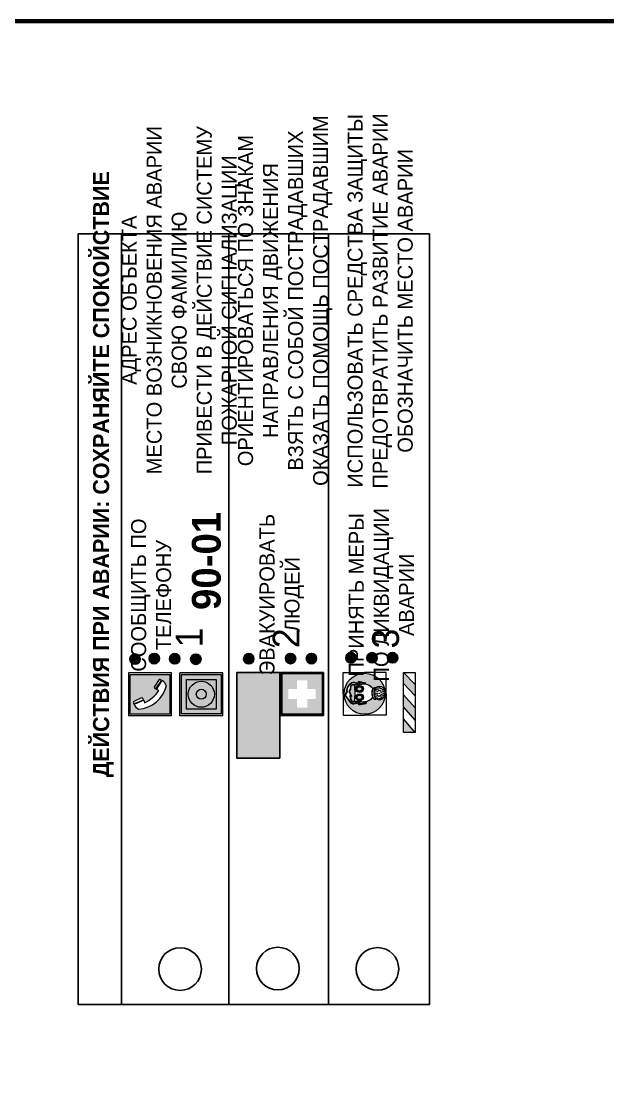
# Model space of a CAD drawing. Header units: millimetres. Extents: x 13114 to 67229, y 22859 to 38520.
# Drawn here: x 21412.1 to 21521.5, y 26053.9 to 26251.9 of the extents above; entities that cross this region are included whole.
import ezdxf

# ---------------------------------------------------------------- set-up
doc = ezdxf.new("R2010")
doc.units = ezdxf.units.MM
doc.styles.add('обычный', font='arial.ttf')

# ---------------------------------------------------------------- blocks, each defined once
blk = doc.blocks.new('A$C38D26F80')
h = blk.add_hatch(color=5)
h.dxf.hatch_style = 1
h.paths.add_polyline_path([(-8.77, -4.48, 1), (-0.19, -4.48, 1)])
h.paths.add_polyline_path([(-6.75, -3.58), (-6.75, -3.31), (-6.62, -3.22), (-6.5, -3.22), (-6.42, -3.3), (-6.39, -3.28), (-6.59, -2.23), (-6.59, -2.01), (-6.38, -1.58), (-4.76, -0.4), (-4.13, -0.79, -0.362848), (-2.1, -2.1, -0.201049), (-2.17, -2.48, 0.085434), (-2.26, -3.13), (-1.9, -3.16), (-2.25, -4.7), (-2.4, -4.59), (-2.43, -4.34), (-2.36, -4.34), (-2.14, -3.34), (-2.47, -3.42), (-2.58, -1.95), (-2.77, -1.58), (-3.58, -1.52), (-3.92, -1.26), (-5.05, -1.73), (-4.87, -1.39), (-5.41, -1.6), (-5.41, -1.46), (-6.13, -1.87), (-6.18, -3.5), (-6.56, -3.47), (-6.37, -4.59), (-6.16, -4.43), (-6.16, -4.66), (-6.36, -4.79), (-6.37, -4.8), (-6.51, -4.76)], flags=16)
h.paths.add_polyline_path([(-6.51, -4.76), (-6.36, -4.79), (-6.37, -4.8)], flags=0)
h.paths.add_polyline_path([(-5.92, -2.34, 0.089508), (-2.67, -2.35), (-2.48, -3.88, -0.268602), (-3.4, -6.18, 0.262449), (-5.2, -6.18, -0.268602), (-6.11, -3.88)], flags=16)
edge = h.paths.add_edge_path(flags=16)
edge.add_ellipse((-5.19, -3.41), major_axis=(0, 0.842), ratio=0.848992, start_angle=0, end_angle=360)
edge = h.paths.add_edge_path(flags=0)
edge.add_ellipse((-5.19, -3.39), major_axis=(0, 0.665), ratio=0.853798, start_angle=0, end_angle=360)
edge = h.paths.add_edge_path(flags=0)
edge.add_ellipse((-5.19, -3.4), major_axis=(0, 0.528), ratio=0.864094, start_angle=0, end_angle=360)
edge = h.paths.add_edge_path(flags=16)
edge.add_ellipse((-3.47, -3.4), major_axis=(0, 0.842), ratio=0.848992, start_angle=0, end_angle=360)
h.paths.add_polyline_path([(-3.13, -6.45), (-3.13, -6.84, 0.383174), (-5.57, -6.85), (-5.57, -6.49, -0.369952)], flags=16)
edge = h.paths.add_edge_path(flags=0)
edge.add_ellipse((-3.47, -3.39), major_axis=(0, 0.665), ratio=0.853798, start_angle=0, end_angle=360)
edge = h.paths.add_edge_path(flags=0)
edge.add_ellipse((-3.47, -3.4), major_axis=(0, 0.528), ratio=0.864094, start_angle=0, end_angle=360)
edge = h.paths.add_edge_path(flags=16)
edge.add_ellipse((-4.34, -7.57), major_axis=(-1.48, 0), ratio=0.744955, start_angle=0, end_angle=360)
h.paths.add_polyline_path([(-5.01, -6.85, -1), (-5.15, -6.85, -1)], flags=0)
h.paths.add_polyline_path([(-5.33, -7.14, -1), (-5.47, -7.14, -1)], flags=0)
h.paths.add_polyline_path([(-4.61, -6.71, -1), (-4.74, -6.71, -1)], flags=16)
h.paths.add_polyline_path([(-5.43, -7.51, -1), (-5.57, -7.51, -1)], flags=0)
h.paths.add_polyline_path([(-4.26, -6.67, -1), (-4.4, -6.67, -1)], flags=16)
h.paths.add_polyline_path([(-4.74, -7.14, -1), (-4.88, -7.14, -1)], flags=0)
h.paths.add_polyline_path([(-4.93, -7.43, -1), (-5.07, -7.43, -1)], flags=0)
h.paths.add_polyline_path([(-4.41, -7.07, -1), (-4.54, -7.07, -1)], flags=0)
h.paths.add_polyline_path([(-5.33, -7.87, -1), (-5.46, -7.87, -1)], flags=0)
h.paths.add_polyline_path([(-3.8, -6.71, -1), (-3.94, -6.71, -1)], flags=16)
h.paths.add_polyline_path([(-4.85, -7.78, -1), (-4.98, -7.78, -1)], flags=0)
h.paths.add_polyline_path([(-3.96, -7.14, -1), (-4.1, -7.14, -1)], flags=0)
h.paths.add_polyline_path([(-4.33, -7.53, -1), (-4.47, -7.53, -1)], flags=0)
h.paths.add_polyline_path([(-5.09, -8.12, -1), (-5.23, -8.12, -1)], flags=0)
h.paths.add_polyline_path([(-3.5, -6.94, -1), (-3.64, -6.94, -1)], flags=0)
h.paths.add_polyline_path([(-4.54, -7.97, -1), (-4.68, -7.97, -1)], flags=0)
h.paths.add_polyline_path([(-3.66, -7.39, -1), (-3.8, -7.39, -1)], flags=0)
h.paths.add_polyline_path([(-4.73, -8.35, -1), (-4.86, -8.35, -1)], flags=0)
h.paths.add_polyline_path([(-4.09, -7.96, -1), (-4.23, -7.96, -1)], flags=0)
h.paths.add_polyline_path([(-3.77, -7.74, -1), (-3.91, -7.74, -1)], flags=0)
h.paths.add_polyline_path([(-3.22, -7.27, -1), (-3.35, -7.27, -1)], flags=0)
h.paths.add_polyline_path([(-4.34, -8.4, -1), (-4.47, -8.4, -1)], flags=0)
h.paths.add_polyline_path([(-3.16, -7.61, -1), (-3.3, -7.61, -1)], flags=0)
h.paths.add_polyline_path([(-3.9, -8.35, -1), (-4.04, -8.35, -1)], flags=0)
h.paths.add_polyline_path([(-3.32, -7.91, -1), (-3.46, -7.91, -1)], flags=0)
h.paths.add_polyline_path([(-3.55, -8.23, -1), (-3.69, -8.23, -1)], flags=0)
at = {"color": 5, "lineweight": 5}
for p, q in [((-4.48, 0), (-8.96, 0)), ((-8.96, 0), (-8.96, -4.48)), ((-4.48, 0), (0, 0)), ((0, 0), (0, -4.48)), ((-6.59, -2.01), (-6.38, -1.58)), ((-6.59, -2.23), (-6.59, -2.01)), ((-6.38, -1.58), (-4.76, -0.4)), ((-6.13, -1.87), (-6.18, -3.5)), ((-5.41, -1.46), (-6.13, -1.87)), ((-4.87, -1.39), (-5.41, -1.6)), ((-5.41, -1.6), (-5.41, -1.46)), ((-3.92, -1.26), (-5.05, -1.73)), ((-5.05, -1.73), (-4.87, -1.39)), ((-4.76, -0.4), (-4.13, -0.79)), ((-3.58, -1.52), (-3.92, -1.26)), ((-2.77, -1.58), (-3.58, -1.52)), ((-2.58, -1.95), (-2.77, -1.58)), ((-2.47, -3.42), (-2.58, -1.95)), ((-6.75, -3.31), (-6.62, -3.22)), ((-6.75, -3.58), (-6.75, -3.31)), ((-6.51, -4.76), (-6.75, -3.58)), ((-6.62, -3.22), (-6.5, -3.22)), ((-6.39, -3.28), (-6.59, -2.23)), ((-6.18, -3.5), (-6.56, -3.47)), ((-6.56, -3.47), (-6.37, -4.59)), ((-6.5, -3.22), (-6.42, -3.3)), ((-6.42, -3.3), (-6.39, -3.28)), ((-6.37, -4.59), (-6.16, -4.43)), ((-6.16, -4.43), (-6.16, -4.66)), ((-5.92, -2.34), (-6.11, -3.88)), ((-2.67, -2.34), (-2.48, -3.88)), ((-2.14, -3.34), (-2.47, -3.42)), ((-2.43, -4.34), (-2.4, -4.59)), ((-2.43, -4.34), (-2.36, -4.34)), ((-2.36, -4.34), (-2.14, -3.34)), ((-1.9, -3.16), (-2.26, -3.13)), ((-2.25, -4.7), (-1.9, -3.16)), ((-8.96, -8.96), (-8.96, -4.48)), ((-6.37, -4.8), (-6.51, -4.76)), ((-6.16, -4.66), (-6.37, -4.8)), ((-5.57, -6.49), (-5.57, -6.85)), ((-3.13, -6.45), (-3.13, -6.84)), ((-2.4, -4.59), (-2.25, -4.7)), ((0, -8.96), (0, -4.48)), ((-4.48, -8.96), (-8.96, -8.96)), ((-4.48, -8.96), (0, -8.96))]:
    blk.add_line(p, q, dxfattribs=at)
at = {"color": 5}
for p, q in [((-6.59, -2.01), (-6.38, -1.58)), ((-6.59, -2.23), (-6.59, -2.01)), ((-6.38, -1.58), (-4.76, -0.4)), ((-6.13, -1.87), (-6.18, -3.5)), ((-5.41, -1.46), (-6.13, -1.87)), ((-4.87, -1.39), (-5.41, -1.6)), ((-5.41, -1.6), (-5.41, -1.46)), ((-3.92, -1.26), (-5.05, -1.73)), ((-5.05, -1.73), (-4.87, -1.39)), ((-4.76, -0.4), (-4.13, -0.79)), ((-3.58, -1.52), (-3.92, -1.26)), ((-2.77, -1.58), (-3.58, -1.52)), ((-2.58, -1.95), (-2.77, -1.58)), ((-2.47, -3.42), (-2.58, -1.95)), ((-6.75, -3.31), (-6.62, -3.22)), ((-6.75, -3.58), (-6.75, -3.31)), ((-6.51, -4.76), (-6.75, -3.58)), ((-6.62, -3.22), (-6.5, -3.22)), ((-6.39, -3.28), (-6.59, -2.23)), ((-6.18, -3.5), (-6.56, -3.47)), ((-6.56, -3.47), (-6.37, -4.59)), ((-6.5, -3.22), (-6.42, -3.3)), ((-6.42, -3.3), (-6.39, -3.28)), ((-6.37, -4.59), (-6.16, -4.43)), ((-6.16, -4.43), (-6.16, -4.66)), ((-2.14, -3.34), (-2.47, -3.42)), ((-2.4, -4.59), (-2.43, -4.34)), ((-2.43, -4.34), (-2.36, -4.34)), ((-2.36, -4.34), (-2.14, -3.34)), ((-2.26, -3.13), (-1.9, -3.16)), ((-1.9, -3.16), (-2.25, -4.7)), ((-6.37, -4.8), (-6.51, -4.76)), ((-6.36, -4.79), (-6.51, -4.76)), ((-6.16, -4.66), (-6.37, -4.8)), ((-6.16, -4.66), (-6.36, -4.79)), ((-2.25, -4.7), (-2.4, -4.59))]:
    blk.add_line(p, q, dxfattribs=at)
at = {"color": 5, "lineweight": 5}
for centre, radius in [((-4.48, -4.48), 4.29), ((-4.67, -6.71), 0.0678), ((-4.33, -6.67), 0.0678), ((-3.87, -6.71), 0.0678), ((-5.5, -7.51), 0.0678), ((-5.4, -7.14), 0.0678), ((-5.4, -7.87), 0.0678), ((-5.16, -8.12), 0.0678), ((-5.08, -6.85), 0.0678), ((-5, -7.43), 0.0678), ((-4.91, -7.78), 0.0678), ((-4.81, -7.14), 0.0678), ((-4.79, -8.35), 0.0678), ((-4.61, -7.97), 0.0678), ((-4.47, -7.07), 0.0678), ((-4.4, -7.53), 0.0678), ((-4.4, -8.4), 0.0678), ((-4.16, -7.96), 0.0678), ((-4.03, -7.14), 0.0678), ((-3.97, -8.35), 0.0678), ((-3.84, -7.74), 0.0678), ((-3.73, -7.39), 0.0678), ((-3.62, -8.23), 0.0678), ((-3.57, -6.94), 0.0678), ((-3.39, -7.91), 0.0678), ((-3.28, -7.27), 0.0678), ((-3.23, -7.61), 0.0678)]:
    blk.add_circle(centre, radius, dxfattribs=at)
at = {"color": 5}
for centre, radius, start, end in [((-3.89, -2.66), 1.88, 17.387, 97.1599), ((-2.6, -2.2), 0.511, 326.3906, 11.8614), ((-0.35, -3.07), 1.91, 162.2553, 181.7878)]:
    blk.add_arc(centre, radius, start, end, dxfattribs=at)
at = {"color": 5, "lineweight": 5}
for centre, radius, start, end in [((-2.6, -2.2), 0.513, 326.4781, 11.7739), ((-3.66, -4.24), 2.47, 171.573, 231.7124), ((-4.28, 6.66), 9.15, 259.6987, 280.1569), ((-4.93, -4.24), 2.47, 308.2876, 8.427), ((-0.47, -3.05), 1.79, 161.5846, 182.4584), ((-4.33, -7.88), 1.87, 50.358, 131.5662), ((-4.34, -8.2), 1.82, 48.4943, 132.3565), ((-4.3, -7.78), 1.83, 60.5889, 119.4111)]:
    blk.add_arc(centre, radius, start, end, dxfattribs=at)
for centre, major_axis, ratio in [((-5.19, -3.41), (0, 0.842), 0.848992), ((-5.19, -3.39), (0, 0.665), 0.853798), ((-5.19, -3.4), (0, 0.528), 0.864094), ((-3.47, -3.4), (0, 0.842), 0.848992), ((-3.47, -3.39), (0, 0.665), 0.853798), ((-3.47, -3.4), (0, 0.528), 0.864094), ((-4.34, -7.57), (-1.48, 0), 0.744955)]:
    blk.add_ellipse(centre, major_axis=major_axis, ratio=ratio, dxfattribs=at)
blk = doc.blocks.new('A$C47DD6509')
at = {"lineweight": 5}
for points in [[(-8.69, 0), (-11.19, 0), (-11.19, -2.22)], [(-4.22, 0), (-6.45, 0), (-8.91, -2.22), (-6.61, -2.22)], [(0, 0), (-2.09, 0), (-4.36, -2.22), (-2.29, -2.22)]]:
    blk.add_hatch(color=242, dxfattribs=at).paths.add_polyline_path(points)
at = {"color": 242, "lineweight": 5}
for p, q in [((-11.19, -2.22), (-8.69, 0)), ((-11.19, -2.22), (-11.19, 0)), ((-11.19, 0), (-8.69, 0)), ((-11.19, 0), (0, 0)), ((-8.91, -2.22), (-6.45, 0)), ((-6.61, -2.22), (-4.22, 0)), ((-4.36, -2.22), (-2.09, 0)), ((-2.29, -2.22), (0, 0)), ((0, 0), (0, -2.22)), ((0, -2.22), (-11.19, -2.22))]:
    blk.add_line(p, q, dxfattribs=at)
blk = doc.blocks.new('A$C32E8229D')
at = {"true_color": 0xffffff}
blk.add_hatch(color=7, dxfattribs=at).paths.add_polyline_path([(0, 0), (0, -8), (16, -8), (16, 0)])
h = blk.add_hatch(color=126)
h.paths.add_polyline_path([(0.2, -0.2), (15.8, -0.2), (15.8, -7.8), (0.2, -7.8)])
h.paths.add_polyline_path([(13.49, -2.05), (12.08, -2.05), (11.37, -2.63, 0.162397), (11.29, -2.84), (11.29, -3.63), (10.35, -3.63), (10.35, -4.05), (11.68, -4.05), (11.68, -3.48), (12.26, -4.28), (11.29, -5.1), (11.29, -6.78), (11.85, -6.78), (11.85, -5.44), (12.8, -4.64), (12.8, -5.94), (14.46, -5.94), (14.46, -5.39), (13.45, -5.39), (13.45, -3.97), (12.46, -2.59), (13.15, -2.59), (13.69, -3.34), (14.18, -3)], flags=16)
h.paths.add_polyline_path([(10.74, -1.82, 1), (11.8, -1.82, 1)], flags=16)
h.paths.add_polyline_path([(9.39, -3.59), (5.99, -3.59), (6.56, -3.03), (5.91, -3.03), (5.1, -3.83), (5.91, -4.64), (6.56, -4.64), (5.99, -4.09), (9.39, -4.09)], flags=16)
h.paths.add_polyline_path([(4.29, -1.08), (1.72, -1.08), (1.72, -6.6), (4.29, -6.6)], flags=16)
at = {"color": 126}
blk.add_lwpolyline([(16, -8), (0, -8), (0, 0), (16, 0)], close=True, dxfattribs=at)
blk = doc.blocks.new('A$C18900ED3')
h = blk.add_hatch(color=126)
h.paths.add_polyline_path([(-0.18, -0.18), (-7.02, -0.18), (-7.02, -7.02), (-0.18, -7.02)])
h.paths.add_polyline_path([(-5.89, -4.46), (-5.89, -2.77), (-4.46, -2.77), (-4.46, -1.31), (-2.77, -1.31), (-2.77, -2.77), (-1.33, -2.77), (-1.33, -4.46), (-2.77, -4.46), (-2.77, -5.89), (-4.46, -5.89), (-4.46, -4.46)], flags=16)
at = {"color": 126}
for p, q in [((-7.2, 0), (-7.2, -7.2)), ((0, 0), (-7.2, 0)), ((0, -7.2), (0, 0)), ((-7.02, -7.02), (-7.02, -0.18)), ((-7.02, -0.18), (-0.18, -0.18)), ((-0.18, -0.18), (-0.18, -7.02)), ((-0.18, -7.02), (-7.02, -7.02)), ((-7.2, -7.2), (0, -7.2))]:
    blk.add_line(p, q, dxfattribs=at)
blk = doc.blocks.new('A$C456E1F9C')
at = {"lineweight": 5}
h = blk.add_hatch(color=242, dxfattribs=at)
h.paths.add_polyline_path([(0.51, -1.47), (0.51, -13.26), (12.29, -13.26), (12.29, -1.47)])
h.paths.add_polyline_path([(5.42, -4.95, -0.254479), (4.78, -5.4), (3.52, -2.53, -0.209735), (4.23, -2.4)], flags=16)
h.paths.add_polyline_path([(8.53, -8.6), (10.87, -10.17), (10.54, -10.76), (8.03, -9.13, -0.192251)], flags=16)
h.paths.add_polyline_path([(4.61, -5.49, 0.005518), (3.87, -5.72, 0.128647), (7.49, -10.01, 0.00809), (7.83, -9.33), (10.47, -10.97, -0.16736), (8.99, -12.25, -0.327862), (1.95, -3.95, -0.166952), (3.36, -2.62)], flags=16)
at = {"color": 242, "lineweight": 5}
for p, q in [((0, -13.77), (0, -0.97)), ((12.8, -0.97), (0, -0.97)), ((4.61, -5.49), (3.36, -2.62)), ((3.52, -2.53), (4.78, -5.4)), ((4.23, -2.4), (5.42, -4.95)), ((12.8, -13.77), (12.8, -0.97)), ((7.83, -9.33), (10.47, -10.97)), ((8.03, -9.13), (10.54, -10.76)), ((10.81, -10.12), (8.53, -8.6)), ((10.54, -10.76), (10.8, -10.3)), ((10.8, -10.3), (10.81, -10.12)), ((0, -13.77), (12.8, -13.77))]:
    blk.add_line(p, q, dxfattribs=at)
blk.add_lwpolyline([(0.51, -1.47), (12.29, -1.47), (12.29, -13.26), (0.51, -13.26)], close=True, dxfattribs=at)
for centre, radius, start, end in [((4.59, -5.34), 2.99, 114.2845, 152.1974), ((4.02, -3.27), 0.891, 76.3284, 123.7092), ((11.12, -3.31), 9.19, 183.9915, 256.6009), ((14.98, -39.1), 35.17, 107.1487, 108.4135), ((13.86, -0.94), 11.08, 205.5536, 234.8762), ((4.68, -4.59), 0.824, 276.9621, 334.0723), ((-13.31, 0.8), 23.44, 332.5487, 334.4027), ((8.94, -9.5), 0.989, 114.4092, 157.9388), ((7.87, -9.46), 3, 291.9291, 329.9329)]:
    blk.add_arc(centre, radius, start, end, dxfattribs=at)
blk = doc.blocks.new('A$C54414219')
at = {"true_color": 0xffffff}
h = blk.add_hatch(color=7, dxfattribs=at)
h.paths.add_polyline_path([(2.39, -9.45), (2.39, -18.3), (11.23, -18.3), (11.23, -9.45)], flags=0)
h.paths.add_polyline_path([(10.71, -13.87, -1), (2.92, -13.87, -1)], flags=0)
h.paths.add_polyline_path([(8.3, -13.87, -1), (5.33, -13.87, -1)], flags=0)
h.paths.add_polyline_path([(0.41, -7.47), (0.41, -20.27), (13.21, -20.27), (13.21, -7.47)])
h.paths.add_polyline_path([(0.92, -19.77), (12.71, -19.77), (12.71, -7.98), (0.92, -7.98)], flags=16)
h.paths.add_polyline_path([(11.23, -9.45), (11.23, -18.3), (2.39, -18.3), (2.39, -9.45)], flags=0)
at = {"lineweight": 5}
h = blk.add_hatch(color=242, dxfattribs=at)
h.paths.add_polyline_path([(12.71, -7.98), (0.92, -7.98), (0.92, -19.77), (12.71, -19.77)])
h.paths.add_polyline_path([(11.23, -18.3), (2.39, -18.3), (2.39, -9.45), (11.23, -9.45)], flags=16)
h.paths.add_polyline_path([(10.71, -13.87, -1), (2.92, -13.87, -1)], flags=0)
h.paths.add_polyline_path([(8.3, -13.87, -1), (5.33, -13.87, -1)], flags=0)
at = {"true_color": 0xffffff}
h = blk.add_hatch(color=7, dxfattribs=at)
h.paths.add_polyline_path([(2.39, -9.45), (2.39, -18.3), (11.23, -18.3), (11.23, -9.45)])
h.paths.add_polyline_path([(10.71, -13.87, -1), (2.92, -13.87, -1)], flags=16)
h.paths.add_polyline_path([(8.3, -13.87, -1), (5.33, -13.87, -1)], flags=0)
at = {"lineweight": 5}
h = blk.add_hatch(color=242, dxfattribs=at)
h.paths.add_polyline_path([(2.92, -13.87, 1), (10.71, -13.87, 1)])
h.paths.add_polyline_path([(8.3, -13.87, -1), (5.33, -13.87, -1)], flags=16)
at = {"color": 242, "lineweight": 5}
for p, q in [((0.41, -20.27), (0.41, -7.47)), ((0.41, -7.47), (13.21, -7.47)), ((0.41, -7.47), (13.21, -7.47)), ((13.21, -20.27), (13.21, -7.47)), ((0.41, -20.27), (13.21, -20.27))]:
    blk.add_line(p, q, dxfattribs=at)
for points in [[(0.92, -7.98), (12.71, -7.98), (12.71, -19.77), (0.92, -19.77)], [(2.39, -9.45), (11.23, -9.45), (11.23, -18.3), (2.39, -18.3)]]:
    blk.add_lwpolyline(points, close=True, dxfattribs=at)
for radius in [3.89, 1.49]:
    blk.add_circle((6.81, -13.87), radius, dxfattribs=at)

msp = doc.modelspace()

# ---------------------------------------------------------------- hatches: boundary and pattern name
at = {"lineweight": 0}
h = msp.add_hatch(color=256, dxfattribs=at)
h.dxf.hatch_style = 1
h.paths.add_polyline_path([(21433.36, 26131.96, 1), (21433.36, 26133.9, 1)])
h = msp.add_hatch(color=256, dxfattribs=at)
h.dxf.hatch_style = 1
h.paths.add_polyline_path([(21436.95, 26132.07, 1), (21436.95, 26134, 1)])
h = msp.add_hatch(color=256, dxfattribs=at)
h.dxf.hatch_style = 1
h.paths.add_polyline_path([(21440.76, 26132.03, 1), (21440.76, 26133.96, 1)])
h = msp.add_hatch(color=256, dxfattribs=at)
h.dxf.hatch_style = 1
h.paths.add_polyline_path([(21444.69, 26131.95, 1), (21444.69, 26133.88, 1)])
h = msp.add_hatch(color=256, dxfattribs=at)
h.dxf.hatch_style = 1
h.paths.add_polyline_path([(21454.57, 26132.03, 1), (21454.57, 26133.96, 1)])
h = msp.add_hatch(color=256, dxfattribs=at)
h.dxf.hatch_style = 1
h.paths.add_polyline_path([(21462.35, 26132.07, 1), (21462.35, 26134, 1)])
h = msp.add_hatch(color=256, dxfattribs=at)
h.dxf.hatch_style = 1
h.paths.add_polyline_path([(21466.25, 26132.06, 1), (21466.25, 26134, 1)])
h = msp.add_hatch(color=256, dxfattribs=at)
h.dxf.hatch_style = 1
h.paths.add_polyline_path([(21473.61, 26132.22, 1), (21473.61, 26134.15, 1)])
h = msp.add_hatch(color=256, dxfattribs=at)
h.dxf.hatch_style = 1
h.paths.add_polyline_path([(21477.55, 26132.22, 1), (21477.55, 26134.15, 1)])
h = msp.add_hatch(color=256, dxfattribs=at)
h.dxf.hatch_style = 1
h.paths.add_polyline_path([(21481.39, 26132.22, 1), (21481.39, 26134.15, 1)])

# ---------------------------------------------------------------- linework, layer by layer
at = {"color": 6, "lineweight": 100}
msp.add_lwpolyline([(21045.35, 25856.92), (21645.35, 25856.92), (21645.35, 26251.92), (21045.35, 26251.92)], close=True, dxfattribs=at)
for points in [[(21430.83, 26068.48), (21430.83, 26212.25), (21422.78, 26212.25), (21422.78, 26068.48)], [(21430.83, 26068.48), (21430.83, 26212.25), (21488.23, 26212.25), (21488.23, 26068.48)]]:
    msp.add_lwpolyline(points, close=True)
for points in [[(21450.82, 26126.9), (21450.82, 26068.48), (21450.82, 26212.25)], [(21469.4, 26126.9), (21469.4, 26068.48), (21469.4, 26212.25)]]:
    msp.add_lwpolyline(points)
for centre, radius in [((21433.36, 26132.93), 0.966), ((21436.95, 26133.03), 0.966), ((21440.76, 26133), 0.966), ((21444.69, 26132.91), 0.966), ((21454.57, 26133), 0.966), ((21462.35, 26133.04), 0.966), ((21466.25, 26133.03), 0.966), ((21473.61, 26133.19), 0.966), ((21477.55, 26133.18), 0.966), ((21481.39, 26133.19), 0.966), ((21441.75, 26075.11), 3.98), ((21459.98, 26075.2), 3.98), ((21478.55, 26075.14), 3.98)]:
    msp.add_circle(centre, radius)

# ---------------------------------------------------------------- block references
at = {"rotation": 90}
for name, p, xscale, yscale, zscale in [('A$C456E1F9C', (21431.55, 26122.37), 0.625, 0.625, 0.625), ('A$C54414219', (21437.04, 26122.12), 0.625, 0.625, 0.625), ('A$C18900ED3', (21460.5, 26130.44), 1.111111111007631, 1.111111111007631, 1.111111111007631), ('A$C38D26F80', (21472.17, 26130.46), 0.8928571427240968, 0.8928571427240968, 0.8928571427240968)]:
    msp.add_blockref(name, p, dxfattribs=dict(at, xscale=xscale, yscale=yscale, zscale=zscale))
at = {"xscale": -1, "rotation": 90}
msp.add_blockref('A$C32E8229D', (21452.35, 26130.44), dxfattribs=at)
at = {"color": 242, "true_color": 0xc1121c, "rotation": 90}
msp.add_blockref('A$C47DD6509', (21483.39, 26130.46), dxfattribs=at)

# ---------------------------------------------------------------- texts
at = {"lineweight": 0, "attachment_point": 5, "rotation": 90, "style": 'обычный'}
for s, insert, char_height, width in [('\\pi-8.4,l8.4,t8.4;{\\fProxima Nova Rg|b0|i0|c204|p2;ОРИЕНТИРОВАТЬСЯ ПО ЗНАКАМ \\PНАПРАВЛЕНИЯ ДВИЖЕНИЯ\\PВЗЯТЬ С СОБОЙ ПОСТРАДАВШИХ\\PОКАЗАТЬ ПОМОЩЬ ПОСТРАДАВШИМ}', (21461.36, 26199.81), 2.8, 126.6484), ('\\pi-8.4,l8.4,t8.4;{\\fProxima Nova Rg|b0|i0|c204|p2;ИСПОЛЬЗОВАТЬ СРЕДСТВА ЗАЩИТЫ \\PПРЕДОТВРАТИТЬ РАЗВИТИЕ АВАРИИ\\PОБОЗНАЧИТЬ МЕСТО АВАРИИ}', (21479.08, 26199.75), 2.8, 126.6484), ('\\pi-8.4,l8.4,t8.4;{\\fProxima Nova Rg|b0|i0|c204|p2;АДРЕС ОБЪЕКТА\\PМЕСТО ВОЗНИКНОВЕНИЯ АВАРИИ\\PСВОЮ ФАМИЛИЮ\\PПРИВЕСТИ В ДЕЙСТВИЕ СИСТЕМУ \\PПОЖАРНОЙ СИГНАЛИЗАЦИИ}', (21441.99, 26199.88), 2.8, 126.6484), ('{\\fProxima Nova Rg|b1|i0|c204|p2;ДЕЙСТВИЯ ПРИ АВАРИИ: СОХРАНЯЙТЕ СПОКОЙСТВИЕ\\H1.6644x; }', (21427.46, 26167.43), 3, 175.1736), ('{\\fProxima Nova Rg|b1|i0|c204|p2;\\H1.0714x;90-01\\fProxima Nova Rg|b0|i0|c204|p2;\\H0.93331x; \\H1.3449x; }', (21446.68, 26151.25), 5, 126.6484), ('{\\fProxima Nova Rg|b0|i0|c204|p2;ЭВАКУИРОВАТЬ \\PЛЮДЕЙ}', (21460.7, 26144.97), 2.8, 126.6484), ('{\\fProxima Nova Rg|b0|i0|c204|p2;ПРИНЯТЬ МЕРЫ \\PПО ЛИКВИДАЦИИ \\PАВАРИИ}', (21479.28, 26144.93), 2.8, 126.6484), ('{\\fProxima Nova Rg|b0|i0|c204|p2;СООБЩИТЬ ПО \\PТЕЛЕФОНУ}', (21436.37, 26144.87), 2.8, 126.6484), ('{\\fProxima Nova Rg|b0|i0|c204|p2;1\\H1.1667x; }', (21443.44, 26136.97), 5, 126.6484), ('{\\fProxima Nova Rg|b0|i0|c204|p2;2\\H1.1967x; }', (21461.52, 26136.82), 5, 126.6484), ('{\\fProxima Nova Rg|b0|i0|c204|p2;3\\H1.1967x; }', (21480.1, 26136.76), 5, 126.6484)]:
    msp.add_mtext(s, dxfattribs=dict(at, insert=insert, char_height=char_height, width=width))

doc.saveas('drawing.dxf')
